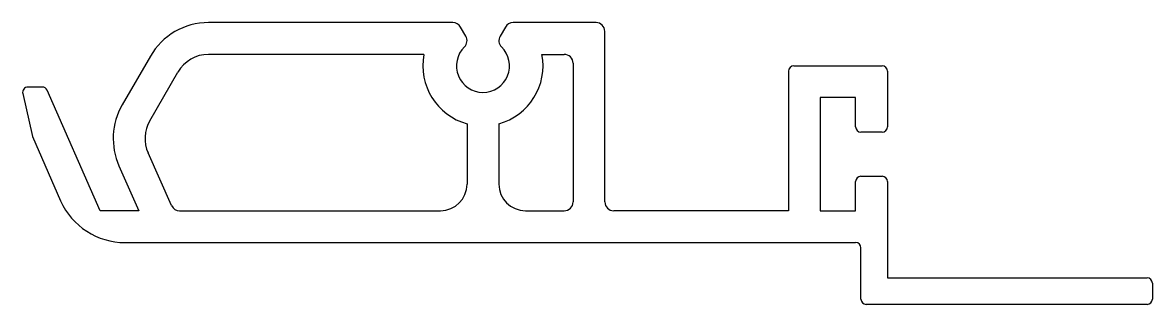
# Model space of a CAD drawing. Extents: x 1073.2 to 1137.2, y 484 to 499.9.
import ezdxf

# ---------------------------------------------------------------- set-up
doc = ezdxf.new("R2010")
doc.units = 0
doc.layers.add('TEXT', color=7, linetype='CONTINUOUS')

msp = doc.modelspace()

# ---------------------------------------------------------------- linework, layer by layer
at = {"layer": 'TEXT'}
for p, q in [((1097.609, 499.912), (1083.771, 499.912)), ((1098.342, 499.142), (1098.042, 499.662)), ((1100.578, 499.662), (1100.278, 499.142)), ((1105.71, 499.912), (1101.011, 499.912)), ((1106.21, 489.765), (1106.21, 499.412)), ((1080.48, 498.012), (1078.886, 495.25)), ((1095.972, 498.112), (1083.771, 498.112)), ((1102.648, 498.112), (1103.91, 498.112)), ((1080.445, 494.35), (1082.039, 497.112)), ((1104.41, 497.612), (1104.41, 489.765)), ((1116.61, 497.165), (1116.61, 489.265)), ((1116.91, 497.465), (1121.91, 497.465)), ((1122.21, 497.165), (1122.21, 494.015)), ((1073.255, 495.898), (1073.816, 493.465)), ((1074.356, 496.265), (1073.547, 496.265)), ((1077.631, 489.265), (1074.63, 496.086)), ((1118.41, 495.665), (1118.41, 489.265)), ((1120.41, 495.665), (1118.41, 495.665)), ((1120.41, 494.015), (1120.41, 495.665)), ((1098.41, 494.187), (1098.41, 490.765)), ((1100.21, 494.187), (1100.21, 490.765)), ((1073.816, 493.465), (1075.401, 489.817)), ((1121.91, 493.715), (1120.71, 493.715)), ((1081.685, 489.554), (1080.351, 492.533)), ((1078.704, 491.807), (1079.834, 489.265)), ((1120.41, 489.265), (1120.41, 490.915)), ((1120.71, 491.215), (1121.91, 491.215)), ((1122.21, 490.915), (1122.21, 485.465)), ((1079.834, 489.265), (1077.631, 489.265)), ((1082.138, 489.265), (1096.91, 489.265)), ((1101.71, 489.265), (1102.049, 489.265)), ((1102.049, 489.265), (1103.91, 489.265)), ((1116.61, 489.265), (1106.71, 489.265)), ((1118.41, 489.265), (1120.41, 489.265)), ((1079.046, 487.465), (1120.41, 487.465)), ((1120.71, 484.265), (1120.71, 487.165)), ((1122.21, 485.465), (1136.91, 485.465)), ((1137.21, 485.165), (1137.21, 484.265)), ((1136.91, 483.965), (1121.01, 483.965))]:
    msp.add_line(p, q, dxfattribs=at)
for centre, radius, start, end in [((1083.771, 496.112), 3.8, 90, 150), ((1097.609, 499.412), 0.5, 30, 90), ((1101.011, 499.412), 0.5, 90, 150), ((1105.71, 499.412), 0.5, 0, 90), ((1097.909, 498.892), 0.5, 314.47751, 30), ((1100.711, 498.892), 0.5, 150, 225.52249), ((1099.31, 497.465), 1.5, 134.47751, 45.52249), ((1083.771, 496.112), 2, 90, 150), ((1099.31, 497.465), 3.4, 169.04262, 254.65052), ((1099.31, 497.465), 3.4, 285.34948, 10.95738), ((1103.91, 497.612), 0.5, 0, 90), ((1116.91, 497.165), 0.3, 90, 180), ((1121.91, 497.165), 0.3, 0, 90), ((1073.547, 495.965), 0.3, 90, 193), ((1074.356, 495.965), 0.3, 23.74568, 90), ((1082.177, 493.35), 3.8, 150, 203.96117), ((1082.177, 493.35), 2, 150, 204.11935), ((1120.71, 494.015), 0.3, 180, 270), ((1121.91, 494.015), 0.3, 270, 0), ((1096.91, 490.765), 1.5, 270, 360), ((1101.71, 490.765), 1.5, 180, 270), ((1120.71, 490.915), 0.3, 90, 180), ((1121.91, 490.915), 0.3, 0, 90), ((1079.046, 491.465), 4, 204.32838, 270), ((1082.138, 489.765), 0.5, 205.02585, 270), ((1103.91, 489.765), 0.5, 270, 0), ((1106.71, 489.765), 0.5, 180, 270), ((1120.41, 487.165), 0.3, 0, 90), ((1136.91, 485.165), 0.3, 0, 90), ((1121.01, 484.265), 0.3, 180, 270), ((1136.91, 484.265), 0.3, 270, 0)]:
    msp.add_arc(centre, radius, start, end, dxfattribs=at)

doc.saveas('drawing.dxf')
